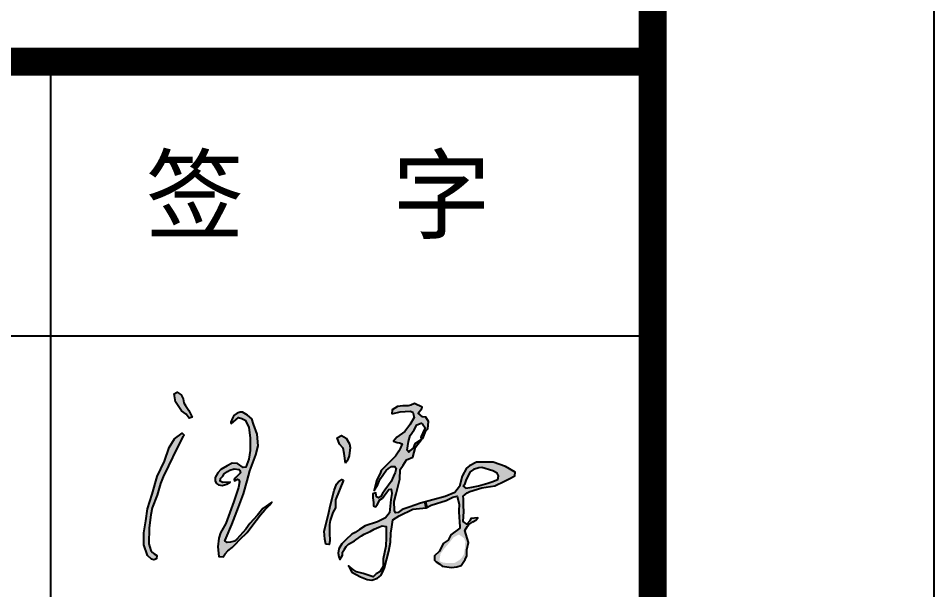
# Model space of a CAD drawing. Extents: x 185245 to 2166646, y -19957 to 815000.
# Drawn here: x 2019141 to 2022398, y 691333 to 693365 of the extents above; entities that cross this region are included whole.
import ezdxf

# ---------------------------------------------------------------- set-up
doc = ezdxf.new("R2010")
doc.units = 0
doc.header["$LTSCALE"] = 1000
doc.header["$MEASUREMENT"] = 0
doc.layers.add('PUB_TEXT', color=7, linetype='Continuous')
doc.layers.add('图框', color=4, linetype='Continuous')
doc.styles.add('STYLE-黑体', font='simhei.ttf')

msp = doc.modelspace()

# ---------------------------------------------------------------- hatches: boundary and pattern name
at = {"layer": 'PUB_TEXT'}
h = msp.add_hatch(color=4, dxfattribs=at)
h.paths.add_polyline_path([(2019705.1, 691835.2), (2019730.4, 691882.7), (2019724.2, 691888.9), (2019696.5, 691869), (2019677.4, 691837.9), (2019661, 691790), (2019635.1, 691735.7), (2019617.3, 691672.7), (2019601, 691620.3), (2019594.5, 691577.6), (2019587.3, 691534.4), (2019587.6, 691492.3), (2019600.9, 691453.8), (2019615.1, 691441.4), (2019624, 691438.9), (2019632.5, 691442.4), (2019633.8, 691454.1), (2019624.6, 691460.7), (2019614, 691467.1), (2019605.9, 691495.9), (2019606.3, 691552.3), (2019613, 691598.6), (2019617.8, 691623.9), (2019635.3, 691668.4), (2019646.6, 691710.4), (2019656.8, 691734.1), (2019675.3, 691772.9)])
h.paths.add_polyline_path([(2019736.5, 691987.4), (2019730, 691997), (2019727.4, 692011.2), (2019720.8, 692025.9), (2019706.6, 692035.5), (2019696, 692028.9), (2019700.5, 692001), (2019721.3, 691969.1), (2019738.1, 691957), (2019749.2, 691942.8), (2019759.9, 691946.3), (2019747.7, 691969.6)])
h = msp.add_hatch(color=4, dxfattribs=at)
h.paths.add_polyline_path([(2020496.3, 691594.9), (2020544.5, 691619.5), (2020592.9, 691623.3), (2020587.2, 691644.6), (2020572.4, 691640.7), (2020532.2, 691625.6), (2020506.6, 691617.3), (2020492.6, 691606.7), (2020483.7, 691605.6), (2020479.8, 691614.5), (2020478.1, 691646.2), (2020485.4, 691674.1), (2020498.8, 691725.4), (2020500.3, 691759.8), (2020510.8, 691776.1), (2020522.6, 691794.2), (2020544.8, 691804.3), (2020554, 691840), (2020575.6, 691866.4), (2020551.6, 691851.8), (2020545.5, 691836.3), (2020534.9, 691827.3), (2020531.1, 691822.3), (2020524.2, 691828.9), (2020529.4, 691859.7), (2020536, 691881.2), (2020549.2, 691900.7), (2020559.2, 691919.4), (2020575.1, 691925.4), (2020580.9, 691919.7), (2020588.3, 691908.9), (2020580.6, 691890.2), (2020575.1, 691878.7), (2020573.2, 691873.7), (2020580.6, 691870.2), (2020591.1, 691897.4), (2020598.8, 691905.4), (2020600.7, 691930.7), (2020590.9, 691946.6), (2020579.4, 691947.9), (2020564.1, 691960.5), (2020576.6, 691976.8), (2020577.7, 691982.4), (2020550.9, 691994.5), (2020537.7, 691988.6), (2020528.3, 691986.5), (2020509.1, 691987.2), (2020490, 691983.8), (2020470.9, 691972.3), (2020470.1, 691958.5), (2020499.7, 691964.9), (2020534.9, 691967.3), (2020544.5, 691964.1), (2020550.1, 691945.7), (2020534.1, 691919.3), (2020516.5, 691895.3), (2020488.5, 691874.6), (2020475.7, 691861), (2020489.6, 691856.1), (2020497.7, 691855), (2020506.6, 691851.9), (2020500.8, 691837.8), (2020494.6, 691825.3), (2020482.7, 691807.5), (2020450.9, 691776.1), (2020432.5, 691756.3), (2020429.2, 691746.1), (2020417.2, 691723.9), (2020414.4, 691714.9), (2020411.8, 691706.1), (2020407.9, 691685.6), (2020420.5, 691706.5), (2020424.7, 691718.3), (2020429.9, 691728.7), (2020438.3, 691739.8), (2020443.2, 691747.4), (2020450.1, 691756.8), (2020458.7, 691763.2), (2020468.8, 691770.8), (2020480.7, 691770.3), (2020485.3, 691763.4), (2020482.6, 691748.9), (2020476.7, 691736.1), (2020468.1, 691717.6), (2020444.9, 691686.3), (2020437, 691675.2), (2020431.1, 691664.1), (2020423.2, 691659), (2020416.1, 691663.2), (2020412.9, 691677.2), (2020402.5, 691673.9), (2020402.5, 691659.2), (2020404.7, 691643.3), (2020404.7, 691630.6), (2020411.6, 691627.1), (2020418.4, 691634.6), (2020427.1, 691652.1), (2020436.8, 691658.6), (2020452.4, 691679.2), (2020459.9, 691689.1), (2020467.4, 691690.7), (2020469.9, 691674.8), (2020466.4, 691653.6), (2020461.4, 691605.7), (2020447.4, 691587.7), (2020419.3, 691574.3), (2020375.1, 691560), (2020355, 691546.2), (2020340.1, 691535.6), (2020328.2, 691529.7), (2020306.5, 691510.5), (2020291.9, 691495.6), (2020281.7, 691478.3), (2020279.7, 691462.6), (2020282.1, 691449.6), (2020285.6, 691440.1), (2020294.7, 691455.9), (2020295.1, 691466.1), (2020301.4, 691476.7), (2020307.7, 691486.5), (2020315.5, 691494), (2020336.8, 691506.2), (2020341.9, 691509.7), (2020362.8, 691523.9), (2020371.4, 691530.2), (2020387.5, 691536.9), (2020392.7, 691540), (2020406.8, 691548.3), (2020424.5, 691555.3), (2020435.5, 691559.7), (2020449.7, 691557.7), (2020450.5, 691544.3), (2020449.7, 691518.4), (2020448.9, 691486.9), (2020439.5, 691442.3), (2020439.5, 691415.4), (2020427.2, 691396.4), (2020414.3, 691389.2), (2020404.2, 691378.5), (2020368.4, 691390.3), (2020344.4, 691396.4), (2020333.8, 691403.7), (2020316.4, 691417.7), (2020327.6, 691394.7), (2020358.7, 691378.2), (2020382, 691368.8), (2020399.6, 691366.6), (2020418.7, 691373.8), (2020430.9, 691382.6), (2020437.2, 691393.4), (2020443.6, 691410.2), (2020459.3, 691469.4), (2020465.2, 691501.6), (2020466.8, 691534.1), (2020470, 691556.5), (2020471.1, 691564.4), (2020473.5, 691580.9)])
h.paths.add_polyline_path([(2020663.9, 691650.3), (2020687.7, 691661.6), (2020702.8, 691664.7), (2020709.6, 691636.2), (2020708.7, 691614.6), (2020710, 691585.9), (2020710.9, 691578.4), (2020711.8, 691551.5), (2020680.3, 691527.9), (2020670.2, 691508.5), (2020652.5, 691496.6), (2020647.2, 691484.2), (2020638.4, 691468.8), (2020622.5, 691452.9), (2020622.5, 691437), (2020627.8, 691432.2), (2020641.1, 691422.9), (2020649.4, 691416.7), (2020683, 691411), (2020702, 691413.7), (2020716.5, 691419), (2020721.8, 691425.6), (2020731.1, 691440.1), (2020736.8, 691453.3), (2020736.8, 691474.5), (2020742.6, 691501), (2020729.8, 691543.3), (2020739.5, 691558.3), (2020744.3, 691564.5), (2020758, 691573.7), (2020769.5, 691580.3), (2020775.7, 691587.8), (2020751.2, 691586.2), (2020748, 691577.3), (2020736.8, 691565.9), (2020723.5, 691575.3), (2020726.6, 691610.3), (2020724.7, 691630.8), (2020725.7, 691655.3), (2020724.4, 691665.2), (2020737.8, 691676.6), (2020748, 691681.9), (2020790.5, 691694.7), (2020836.7, 691702), (2020871.3, 691719.2), (2020888.1, 691726.5), (2020907.6, 691737.1), (2020909.2, 691750.4), (2020874.1, 691770.5), (2020830.6, 691786.7), (2020789.3, 691786.1), (2020771.5, 691786.1), (2020746.4, 691772.7), (2020736.4, 691764.4), (2020720.2, 691736.5), (2020710.7, 691699.7), (2020694.5, 691678.5), (2020660, 691664.1), (2020590.6, 691645.5), (2020596.1, 691625), (2020610.4, 691632.7)])
h.paths.add_polyline_path([(2020722.4, 691702.4), (2020729.3, 691707.2), (2020733.6, 691720.9), (2020741.8, 691739.2), (2020748.8, 691751.3), (2020760.6, 691759.9), (2020779.3, 691766.5), (2020789.9, 691767.3), (2020829.9, 691755.5), (2020845.4, 691747.5), (2020849.7, 691737.9), (2020846.9, 691724.3), (2020826.5, 691716.3), (2020811.7, 691711.4), (2020778.9, 691702.1), (2020754.5, 691697.8), (2020732.9, 691693.8)], flags=16)
h.paths.add_polyline_path([(2020699.7, 691524.1), (2020709.1, 691529), (2020726.8, 691515.8), (2020732.1, 691503.3), (2020730, 691493.6), (2020730, 691479), (2020726.5, 691458.5), (2020719.9, 691447.4), (2020711.6, 691438.7), (2020693.8, 691427.9), (2020663.6, 691427.6), (2020653.5, 691429), (2020644.8, 691431.4), (2020639.6, 691436.3), (2020643.4, 691459.9), (2020654.9, 691476.6), (2020669.5, 691493.2), (2020689.3, 691518.2)], flags=16)
h.paths.add_polyline_path([(2020590.6, 691645.5), (2020587.2, 691644.6), (2020592.9, 691623.3), (2020596.1, 691625)], flags=17)
msp.add_hatch(color=4, dxfattribs=at).paths.add_polyline_path([(2019927.8, 691716.7), (2019925, 691696.3), (2019907.7, 691646.4), (2019879.4, 691567.8), (2019860.2, 691535.1), (2019855.2, 691515.9), (2019850.8, 691484.5), (2019854.3, 691450.5), (2019869.6, 691449.2), (2019876.8, 691460.4), (2019886.2, 691471.1), (2019901.8, 691483.2), (2019912.6, 691493), (2019929.2, 691510.9), (2019955.6, 691536.5), (2019972.2, 691558.4), (2020003.1, 691598.7), (2020018.8, 691616.2), (2020036.3, 691634.5), (2020043, 691643.9), (2020011.7, 691621.6), (2019992.6, 691597.4), (2019964.9, 691568.3), (2019950.3, 691547.5), (2019918.8, 691511.9), (2019910.4, 691504.7), (2019896.1, 691501.3), (2019883.8, 691500.7), (2019876.2, 691506.1), (2019880.2, 691517), (2019901, 691564.6), (2019925.2, 691626.6), (2019941.9, 691673.3), (2019955.3, 691719.9), (2019965.2, 691755.9), (2019985.8, 691812.2), (2019995.2, 691844.6), (2019990.9, 691886.1), (2019978.1, 691921.2), (2019972.4, 691940.1), (2019957, 691953.9), (2019938.5, 691963.6), (2019930, 691964.2), (2019920.3, 691960.8), (2019908.3, 691951.7), (2019903.3, 691942.9), (2019897.7, 691928.8), (2019898.5, 691922.9), (2019925, 691945.1), (2019936.4, 691941.6), (2019948.3, 691936), (2019961.9, 691910.3), (2019966.4, 691872.2), (2019966, 691827.2), (2019961, 691796.4), (2019950.9, 691768.7), (2019941.1, 691766.9), (2019920.8, 691781.3), (2019902.4, 691782.5), (2019884.5, 691773.2), (2019861.5, 691759.9), (2019851.1, 691748.6), (2019841.1, 691731.5), (2019841.6, 691718.7), (2019845.8, 691710), (2019853.6, 691705.4), (2019867.1, 691703.6), (2019882.6, 691708.5), (2019895, 691715.6), (2019869.1, 691713.8), (2019860, 691718.7), (2019860.2, 691728.6), (2019869.3, 691736.4), (2019874.2, 691744.8), (2019890, 691757.2), (2019908.7, 691762.3), (2019928.7, 691759.3), (2019931.6, 691748.6), (2019924.7, 691741.7), (2019915.4, 691731.5), (2019909, 691724.4), (2019909.9, 691720.2), (2019923.9, 691727.3)])
h = msp.add_hatch(color=4, dxfattribs=at)
h.paths.add_polyline_path([(2020291.7, 691724.2), (2020280.7, 691716.1), (2020273.2, 691708.3), (2020264.5, 691685.8), (2020252.2, 691634.9), (2020243.4, 691596.9), (2020229.3, 691541.3), (2020231.4, 691512.8), (2020235.3, 691494.1), (2020247.3, 691493.4), (2020249.8, 691506.4), (2020248, 691534.9), (2020248.3, 691564.7), (2020250.3, 691579.1), (2020260.2, 691607.4), (2020269.4, 691623.7), (2020270.2, 691652.3), (2020297.9, 691721.8)])
h.paths.add_polyline_path([(2020297.4, 691836.2), (2020300.3, 691816.6), (2020305.3, 691783), (2020310.9, 691790.5), (2020313.4, 691796), (2020318.4, 691808.5), (2020321.4, 691838.1), (2020319.4, 691851.7), (2020307.3, 691871.7), (2020290.8, 691881.7), (2020275.7, 691873.2), (2020283.8, 691850.2)])

# ---------------------------------------------------------------- linework, layer by layer
at = {"color": 3, "elevation": 0}
msp.add_lwpolyline([(1962998, 660962.7), (1962998, 702962.7), (2022398, 702962.7), (2022398, 660962.7)], close=True, dxfattribs=at)
at = {"const_width": 100, "elevation": 0}
msp.add_lwpolyline([(1965498, 661962.7), (2021398, 661962.7), (2021398, 701962.7), (1965498, 701962.7)], close=True, dxfattribs=at)
at = {"layer": 'PUB_TEXT', "color": 4}
for p, q in [((2020592.9, 691623.3, 0), (2020587.2, 691644.6, 0)), ((2020596.1, 691625, 0), (2020590.6, 691645.5, 0))]:
    msp.add_line(p, q, dxfattribs=at)
at = {"layer": 'PUB_TEXT', "color": 4, "elevation": 0}
for points in [[(2019721.3, 691969.1), (2019700.5, 692001), (2019696, 692028.9), (2019706.6, 692035.5), (2019720.8, 692025.9), (2019727.4, 692011.2), (2019730, 691997), (2019736.5, 691987.4), (2019747.7, 691969.6), (2019759.9, 691946.3), (2019749.2, 691942.8), (2019738.1, 691957), (2019721.3, 691969.1)], [(2019898.5, 691922.9), (2019925, 691945.1), (2019936.4, 691941.6), (2019948.3, 691936), (2019961.9, 691910.3), (2019966.4, 691872.2), (2019966, 691827.2), (2019961, 691796.4), (2019950.9, 691768.7), (2019941.1, 691766.9), (2019920.8, 691781.3), (2019902.4, 691782.5), (2019884.5, 691773.2), (2019861.5, 691759.9), (2019851.1, 691748.6), (2019841.1, 691731.5), (2019841.6, 691718.7), (2019845.8, 691710), (2019853.6, 691705.4), (2019867.1, 691703.6), (2019882.6, 691708.5), (2019895, 691715.6), (2019869.1, 691713.8), (2019860, 691718.7), (2019860.2, 691728.6), (2019869.3, 691736.4), (2019874.2, 691744.8), (2019885.2, 691753.5), (2019893.4, 691758.1), (2019908.7, 691762.3), (2019926.5, 691759.7), (2019929.6, 691756.1), (2019931.6, 691748.6), (2019924.7, 691741.7), (2019915.4, 691731.5), (2019909, 691724.4), (2019909.9, 691720.2), (2019920.5, 691725.5), (2019925.4, 691723.3), (2019927.8, 691716.7), (2019925, 691696.3), (2019907.7, 691646.4), (2019879.4, 691567.8), (2019860.2, 691535.1), (2019855.2, 691515.9), (2019850.8, 691484.5), (2019854.3, 691450.5), (2019869.6, 691449.2), (2019876.8, 691460.4), (2019886.2, 691471.1), (2019901.8, 691483.2), (2019912.6, 691493), (2019929.2, 691510.9), (2019955.6, 691536.5), (2019972.2, 691558.4), (2020003.1, 691598.7), (2020018.8, 691616.2), (2020036.3, 691634.5), (2020043, 691643.9), (2020011.7, 691621.6), (2019992.6, 691597.4), (2019964.9, 691568.3), (2019950.3, 691547.5), (2019918.8, 691511.9), (2019910.4, 691504.7), (2019896.1, 691501.3), (2019883.8, 691500.7), (2019876.2, 691506.1), (2019880.2, 691517), (2019901, 691564.6), (2019925.2, 691626.6), (2019941.9, 691673.3), (2019955.3, 691719.9), (2019965.2, 691755.9), (2019985.8, 691812.2), (2019995.2, 691844.6), (2019990.9, 691886.1), (2019978.1, 691921.2), (2019972.4, 691940.1), (2019957, 691953.9), (2019938.5, 691963.6), (2019930, 691964.2), (2019920.3, 691960.8), (2019908.3, 691951.7), (2019903.3, 691942.9), (2019897.7, 691928.8), (2019897.7, 691928.8), (2019898.5, 691922.9)], [(2019728.2, 691878.5), (2019705.1, 691835.2), (2019675.3, 691772.9), (2019656.8, 691734.1), (2019646.6, 691710.4), (2019635.3, 691668.4), (2019617.8, 691623.9), (2019613, 691598.6), (2019606.3, 691552.3), (2019605.9, 691495.9), (2019612.6, 691472.1), (2019618.3, 691464.5), (2019624.6, 691460.7), (2019633.8, 691454.1), (2019633.8, 691454.1), (2019632.5, 691442.4), (2019624, 691438.9), (2019615.1, 691441.4), (2019600.9, 691453.8), (2019587.6, 691492.3), (2019587.3, 691534.4), (2019594.5, 691577.6), (2019601, 691620.3), (2019617.3, 691672.7), (2019635.1, 691735.7), (2019661, 691790), (2019677.4, 691837.9), (2019696.5, 691869), (2019724.2, 691888.9), (2019731.2, 691881.9), (2019728.2, 691878.5)], [(2020305.3, 691783), (2020300.3, 691816.6), (2020297.4, 691836.2), (2020283.8, 691850.2), (2020275.7, 691873.2), (2020290.8, 691881.7), (2020307.3, 691871.7), (2020319.4, 691851.7), (2020321.4, 691838.1), (2020318.4, 691808.5), (2020313.4, 691796), (2020310.9, 691790.5), (2020305.3, 691783)], [(2020722.4, 691702.4), (2020732.9, 691693.8), (2020754.5, 691697.8), (2020778.9, 691702.1), (2020811.7, 691711.4), (2020826.5, 691716.3), (2020846.9, 691724.3), (2020849.7, 691737.9), (2020845.4, 691747.5), (2020829.9, 691755.5), (2020789.9, 691767.3), (2020779.3, 691766.5), (2020760.6, 691759.9), (2020748.8, 691751.3), (2020741.8, 691739.2), (2020733.6, 691720.9), (2020729.3, 691707.2), (2020722.4, 691702.4)], [(2020297.9, 691721.8), (2020270.2, 691652.3), (2020269.4, 691623.7), (2020260.2, 691607.4), (2020250.3, 691579.1), (2020248.3, 691564.7), (2020248, 691534.9), (2020249.8, 691506.4), (2020247.3, 691493.4), (2020247.3, 691493.4), (2020235.3, 691494.1), (2020231.4, 691512.8), (2020229.3, 691541.3), (2020243.4, 691596.9), (2020252.2, 691634.9), (2020264.5, 691685.8), (2020273.2, 691708.3), (2020280.7, 691716.1), (2020291.7, 691724.2), (2020297.9, 691721.8)]]:
    msp.add_lwpolyline(points, dxfattribs=at)
msp.add_lwpolyline([(2020470.1, 691958.5), (2020499.7, 691964.9), (2020534.9, 691967.3), (2020544.5, 691964.1), (2020550.1, 691945.7), (2020534.1, 691919.3), (2020516.5, 691895.3), (2020488.5, 691874.6), (2020488.5, 691874.6), (2020475.7, 691861), (2020489.6, 691856.1), (2020497.7, 691855), (2020506.6, 691851.9), (2020500.8, 691837.8), (2020494.6, 691825.3), (2020482.7, 691807.5), (2020450.9, 691776.1), (2020432.5, 691756.3), (2020429.2, 691746.1), (2020417.2, 691723.9), (2020414.4, 691714.9), (2020411.8, 691706.1), (2020407.9, 691685.6), (2020420.5, 691706.5), (2020424.7, 691718.3), (2020429.9, 691728.7), (2020438.3, 691739.8), (2020443.2, 691747.4), (2020450.1, 691756.8), (2020458.7, 691763.2), (2020468.8, 691770.8), (2020480.7, 691770.3), (2020485.3, 691763.4), (2020482.6, 691748.9), (2020476.7, 691736.1), (2020468.1, 691717.6), (2020444.9, 691686.3), (2020437, 691675.2), (2020431.1, 691664.1), (2020423.2, 691659), (2020416.1, 691663.2), (2020412.9, 691677.2), (2020402.5, 691673.9), (2020402.5, 691659.2), (2020404.7, 691643.3), (2020404.7, 691630.6), (2020411.6, 691627.1), (2020418.4, 691634.6), (2020427.1, 691652.1), (2020436.8, 691658.6), (2020452.4, 691679.2), (2020459.9, 691689.1), (2020467.4, 691690.7), (2020469.9, 691674.8), (2020466.4, 691653.6), (2020461.4, 691605.7), (2020447.4, 691587.7), (2020419.3, 691574.3), (2020375.1, 691560), (2020355, 691546.2), (2020340.1, 691535.6), (2020328.2, 691529.7), (2020306.5, 691510.5), (2020291.9, 691495.6), (2020281.7, 691478.3), (2020279.7, 691462.6), (2020282.1, 691449.6), (2020285.6, 691440.1), (2020285.6, 691440.1), (2020294.7, 691455.9), (2020295.1, 691466.1), (2020301.4, 691476.7), (2020307.7, 691486.5), (2020315.5, 691494), (2020336.8, 691506.2), (2020341.9, 691509.7), (2020362.8, 691523.9), (2020371.4, 691530.2), (2020387.5, 691536.9), (2020392.7, 691540), (2020406.8, 691548.3), (2020424.5, 691555.3), (2020435.5, 691559.7), (2020449.7, 691557.7), (2020450.5, 691544.3), (2020449.7, 691518.4), (2020448.9, 691486.9), (2020439.5, 691442.3), (2020439.5, 691415.4), (2020427.2, 691396.4), (2020414.3, 691389.2), (2020404.2, 691378.5), (2020368.4, 691390.3), (2020344.4, 691396.4), (2020333.8, 691403.7), (2020316.4, 691417.7), (2020316.4, 691417.7), (2020327.6, 691394.7), (2020358.7, 691378.2), (2020382, 691368.8), (2020399.6, 691366.6), (2020418.7, 691373.8), (2020430.9, 691382.6), (2020437.2, 691393.4), (2020443.6, 691410.2), (2020459.3, 691469.4), (2020465.2, 691501.6), (2020466.8, 691534.1), (2020470, 691556.5), (2020471.1, 691564.4), (2020473.5, 691580.9), (2020496.3, 691594.9), (2020544.5, 691619.5), (2020592.9, 691623.3), (2020610.4, 691632.7), (2020663.9, 691650.3), (2020687.7, 691661.6), (2020702.8, 691664.7), (2020709.6, 691636.2), (2020708.7, 691614.6), (2020710, 691585.9), (2020710.9, 691578.4), (2020711.8, 691551.5), (2020680.3, 691527.9), (2020670.2, 691508.5), (2020652.5, 691496.6), (2020647.2, 691484.2), (2020638.4, 691468.8), (2020622.5, 691452.9), (2020622.5, 691437), (2020627.8, 691432.2), (2020641.1, 691422.9), (2020649.4, 691416.7), (2020683, 691411), (2020702, 691413.7), (2020716.5, 691419), (2020721.8, 691425.6), (2020731.1, 691440.1), (2020736.8, 691453.3), (2020736.8, 691474.5), (2020742.6, 691501), (2020729.8, 691543.3), (2020739.5, 691558.3), (2020744.3, 691564.5), (2020758, 691573.7), (2020769.5, 691580.3), (2020775.7, 691587.8), (2020751.2, 691586.2), (2020748, 691577.3), (2020736.8, 691565.9), (2020723.5, 691575.3), (2020726.6, 691610.3), (2020724.7, 691630.8), (2020725.7, 691655.3), (2020724.4, 691665.2), (2020737.8, 691676.6), (2020748, 691681.9), (2020790.5, 691694.7), (2020836.7, 691702), (2020871.3, 691719.2), (2020888.1, 691726.5), (2020907.6, 691737.1), (2020909.2, 691750.4), (2020874.1, 691770.5), (2020874.1, 691770.5), (2020830.6, 691786.7), (2020789.3, 691786.1), (2020771.5, 691786.1), (2020746.4, 691772.7), (2020736.4, 691764.4), (2020720.2, 691736.5), (2020710.7, 691699.7), (2020710.7, 691699.7), (2020694.5, 691678.5), (2020660, 691664.1), (2020572.4, 691640.7), (2020532.2, 691625.6), (2020506.6, 691617.3), (2020492.6, 691606.7), (2020483.7, 691605.6), (2020479.8, 691614.5), (2020478.1, 691646.2), (2020485.4, 691674.1), (2020498.8, 691725.4), (2020500.3, 691759.8), (2020510.8, 691776.1), (2020522.6, 691794.2), (2020544.8, 691804.3), (2020554, 691840), (2020575.6, 691866.4), (2020551.6, 691851.8), (2020545.5, 691836.3), (2020534.9, 691827.3), (2020531.1, 691822.3), (2020524.2, 691828.9), (2020529.4, 691859.7), (2020536, 691881.2), (2020549.2, 691900.7), (2020559.2, 691919.4), (2020575.1, 691925.4), (2020580.9, 691919.7), (2020588.3, 691908.9), (2020580.6, 691890.2), (2020575.1, 691878.7), (2020573.2, 691873.7), (2020580.6, 691870.2), (2020591.1, 691897.4), (2020598.8, 691905.4), (2020600.7, 691930.7), (2020590.9, 691946.6), (2020579.4, 691947.9), (2020564.1, 691960.5), (2020576.6, 691976.8), (2020577.7, 691982.4), (2020550.9, 691994.5), (2020537.7, 691988.6), (2020528.3, 691986.5), (2020509.1, 691987.2), (2020490, 691983.8), (2020470.9, 691972.3), (2020470.1, 691958.5)], close=True, dxfattribs=at)
at = {"layer": '图框', "color": 0}
msp.add_line((2015698, 692235.2, 0), (2021376, 692235.2, 0), dxfattribs=at)
msp.add_line((2015698, 692235.2, 0), (2021376, 692235.2, 0), dxfattribs=at)
at = {"layer": '图框', "color": 4, "const_width": 98.6, "elevation": 0}
msp.add_lwpolyline([(2015698, 701962.7), (2021398, 701962.7), (2021398, 661962.7), (2015698, 661962.7)], close=True, dxfattribs=at)
at = {"layer": '图框', "color": 0, "elevation": 0}
for const_width in [99.6, 99.6, 99.6, 99.6, 40.3]:
    msp.add_lwpolyline([(2015698, 693211.3), (2021376.2, 693211.3)], dxfattribs=dict(at, const_width=const_width))
msp.add_lwpolyline([(2019257, 686573.9), (2019257, 693211.3)], dxfattribs=at)

# ---------------------------------------------------------------- texts
at = {"layer": '图框', "color": 0, "style": 'STYLE-黑体'}
msp.add_text('签   字', height=257.69, dxfattribs=at).set_placement((2019593.7, 692608.4, 0))

doc.saveas('drawing.dxf')
